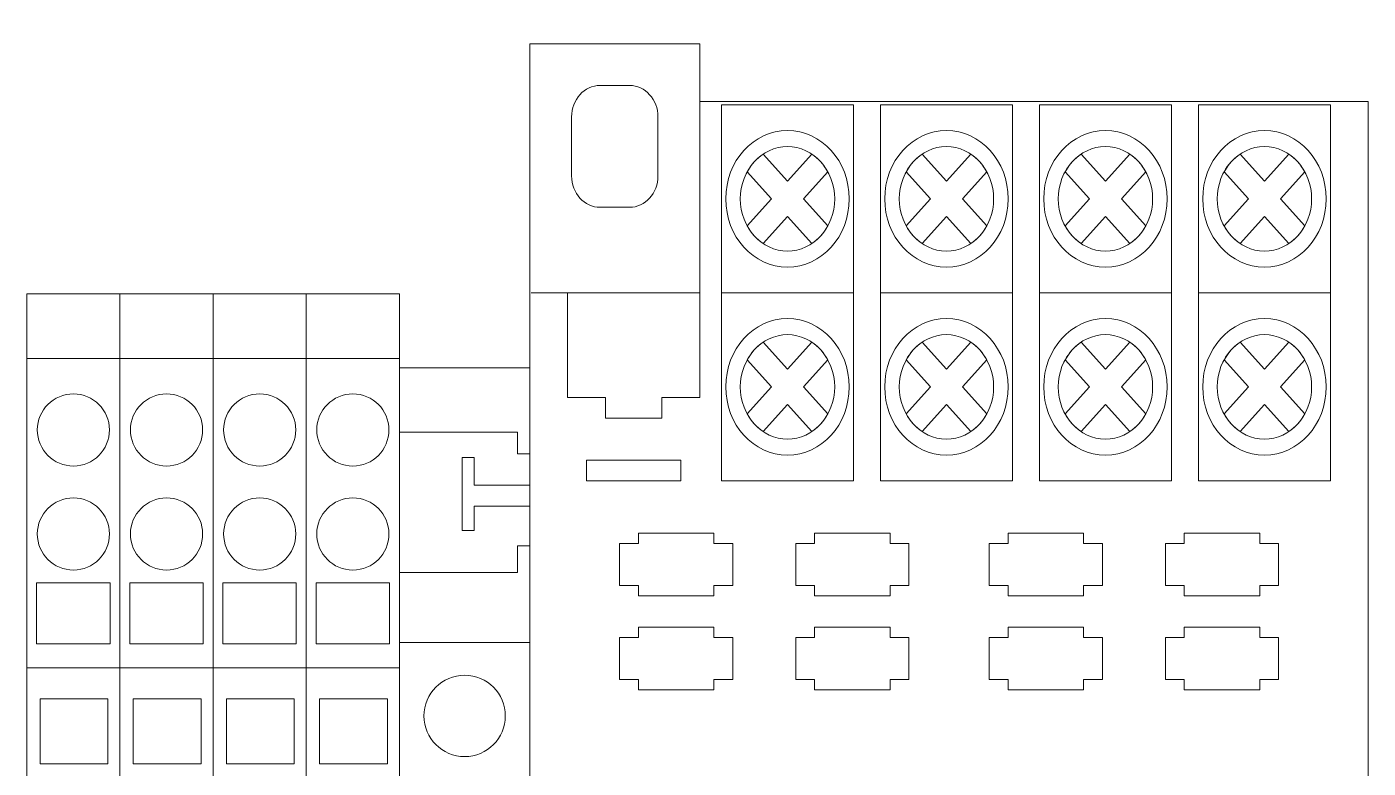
# Model space of a CAD drawing. Header units: inches. Extents: x 1904 to 4208, y 439 to 1413.
# Drawn here: x 3342.1 to 3414.1, y 899.1 to 938.9 of the extents above; entities that cross this region are included whole.
import ezdxf

# ---------------------------------------------------------------- set-up
doc = ezdxf.new("R2010")
doc.units = ezdxf.units.IN
doc.header["$MEASUREMENT"] = 0
doc.layers.get('0').update_dxf_attribs({"lineweight": 15})

msp = doc.modelspace()

# ---------------------------------------------------------------- hatches: boundary and pattern name
at = {"lineweight": 15}
h = msp.add_hatch(dxfattribs=at)
h.set_pattern_fill('ANSI31', color=0, scale=50)
h.set_pattern_definition([(45, (24.8556, 0), (-4.419417, 4.419417), [])])
h.paths.add_polyline_path([(3421.117, 836.478), (3131.218, 836.478), (3131.218, 811.386), (3421.117, 811.573)])
h.paths.add_polyline_path([(3446.117, 1119.689), (3426.132, 1119.689), (3426.132, 1136.189), (3421.117, 1136.189), (3421.117, 811.573), (3446.117, 811.573)])
h.paths.add_polyline_path([(3433.245, 1101.189), (3430.359, 1106.189), (3433.245, 1111.189), (3439.019, 1111.189), (3441.906, 1106.189), (3439.019, 1101.189)], flags=16)
h.paths.add_polyline_path([(3433.132, 1106.189, -1), (3439.132, 1106.189, -1)], flags=0)
h.paths.add_polyline_path([(3433.632, 1106.189, -1), (3438.632, 1106.189, -1)], flags=0)
h.paths.add_polyline_path([(3131.218, 1136.189), (3126.132, 1136.189), (3126.132, 1119.689), (3106.218, 1119.689), (3106.218, 811.386), (3131.218, 811.386), (3131.218, 836.478)])
h.paths.add_polyline_path([(3113.245, 1101.189), (3110.359, 1106.189), (3113.245, 1111.189), (3119.019, 1111.189), (3121.906, 1106.189), (3119.019, 1101.189)], flags=16)
h.paths.add_polyline_path([(3113.132, 1106.189, -1), (3119.132, 1106.189, -1)], flags=0)
h.paths.add_polyline_path([(3113.632, 1106.189, -1), (3118.632, 1106.189, -1)], flags=0)
h.paths.add_polyline_path([(3421.117, 982.002), (3131.218, 982.002), (3131.218, 956.91), (3421.117, 957.096)])
h.paths.add_polyline_path([(3421.117, 1136.189), (3131.218, 1136.189), (3131.218, 1111.097), (3421.117, 1111.284)])
h.paths.add_polyline_path([(3126.132, 1136.189), (3106.218, 1136.189), (3106.218, 1119.689), (3126.132, 1119.689)], flags=17)
h.paths.add_polyline_path([(3112.882, 1131.189, -1), (3119.382, 1131.189, -1)], flags=16)
h.paths.add_polyline_path([(3446.117, 1136.189), (3426.132, 1136.189), (3426.132, 1119.689), (3446.117, 1119.689)], flags=17)
h.paths.add_polyline_path([(3432.882, 1131.189, -1), (3439.382, 1131.189, -1)], flags=16)

# ---------------------------------------------------------------- linework, layer by layer
at = {"color": 0, "lineweight": 15}
for p, q in [((3342.117, 924.558), (3342.117, 871.597)), ((3347.117, 924.558), (3342.117, 924.558)), ((3347.117, 871.597), (3347.117, 924.558)), ((3347.117, 924.558), (3347.117, 871.597)), ((3352.117, 924.558), (3347.117, 924.558)), ((3352.117, 924.558), (3352.117, 871.597)), ((3357.117, 924.558), (3352.117, 924.558)), ((3352.117, 871.597), (3352.117, 924.558)), ((3357.117, 871.597), (3357.117, 924.558)), ((3357.117, 924.558), (3357.117, 871.597)), ((3362.117, 924.558), (3357.117, 924.558)), ((3362.117, 871.597), (3362.117, 924.558)), ((3342.117, 921.084), (3347.117, 921.084)), ((3347.117, 921.084), (3352.117, 921.084)), ((3352.117, 921.084), (3357.117, 921.084)), ((3357.117, 921.084), (3362.117, 921.084)), ((3352.117, 920.578), (3352.117, 875.578)), ((3362.117, 920.578), (3362.117, 875.578)), ((3369.117, 920.578), (3362.117, 920.578)), ((3369.117, 875.578), (3369.117, 920.578)), ((3368.447, 917.14), (3362.117, 917.14)), ((3368.447, 915.969), (3368.447, 917.14)), ((3369.117, 915.969), (3368.447, 915.969)), ((3342.117, 915.578), (3342.117, 880.578)), ((3352.117, 915.578), (3352.117, 880.578)), ((3366.133, 915.777), (3365.48, 915.777)), ((3365.48, 915.777), (3365.48, 911.863)), ((3366.133, 914.294), (3366.133, 915.777)), ((3367.319, 914.294), (3366.133, 914.294)), ((3369.117, 914.294), (3367.319, 914.294)), ((3366.133, 911.863), (3366.133, 913.168)), ((3366.133, 913.168), (3369.117, 913.168)), ((3365.48, 911.863), (3366.133, 911.863)), ((3369.117, 911.033), (3368.447, 911.033)), ((3368.447, 911.033), (3368.447, 909.61)), ((3368.447, 909.61), (3362.117, 909.61)), ((3362.117, 905.837), (3369.117, 905.837)), ((3342.117, 904.484), (3347.117, 904.484)), ((3347.117, 904.484), (3352.117, 904.484)), ((3352.117, 904.484), (3357.117, 904.484)), ((3357.117, 904.484), (3362.117, 904.484))]:
    msp.add_line(p, q, dxfattribs=at)
for points in [[(3342.64, 909.047), (3346.582, 909.047), (3346.582, 905.778), (3342.64, 905.778)], [(3347.64, 909.047), (3351.582, 909.047), (3351.582, 905.778), (3347.64, 905.778)], [(3352.64, 909.047), (3356.582, 909.047), (3356.582, 905.778), (3352.64, 905.778)], [(3357.64, 909.047), (3361.582, 909.047), (3361.582, 905.778), (3357.64, 905.778)], [(3342.831, 902.827), (3346.471, 902.827), (3346.471, 899.331), (3342.831, 899.331)], [(3347.831, 902.827), (3351.471, 902.827), (3351.471, 899.331), (3347.831, 899.331)], [(3352.831, 902.827), (3356.471, 902.827), (3356.471, 899.331), (3352.831, 899.331)], [(3357.831, 902.827), (3361.471, 902.827), (3361.471, 899.331), (3357.831, 899.331)]]:
    msp.add_lwpolyline(points, close=True, dxfattribs=at)
for centre, radius in [((3344.617, 917.253), 1.937), ((3349.617, 917.253), 1.937), ((3354.617, 917.253), 1.937), ((3359.617, 917.253), 1.937), ((3344.617, 911.669), 1.937), ((3349.617, 911.669), 1.937), ((3354.617, 911.669), 1.937), ((3359.617, 911.669), 1.937), ((3365.617, 901.905), 2.182)]:
    msp.add_circle(centre, radius, dxfattribs=at)
for points, knots in [([(3378.234, 934.874), (3378.234, 934.874), (3414.117, 934.874), (3414.117, 934.874), (3414.117, 934.874), (3414.117, 934.874), (3414.117, 862.571), (3414.117, 862.571), (3414.117, 862.571), (3414.117, 862.571), (3414.117, 859.473), (3414.117, 859.473), (3414.117, 859.473), (3414.117, 859.473), (3405.001, 859.473), (3405.001, 859.473), (3405.001, 859.473), (3405.001, 859.473), (3405.001, 862.571), (3405.001, 862.571), (3405.001, 862.571), (3405.001, 862.571), (3369.117, 862.571), (3369.117, 862.571), (3369.117, 862.571), (3369.117, 862.571), (3369.117, 925.578), (3369.117, 925.578), (3369.117, 925.578), (3369.117, 925.578), (3369.117, 934.874), (3369.117, 934.874), (3369.117, 934.874), (3369.117, 934.874), (3369.117, 937.973), (3369.117, 937.973), (3369.117, 937.973), (3369.117, 937.973), (3378.234, 937.973), (3378.234, 937.973), (3378.234, 937.973), (3378.234, 937.973), (3378.234, 934.874), (3378.234, 934.874)], [0, 0, 0, 0, 0.090909, 0.090909, 0.090909, 0.090909, 0.181818, 0.181818, 0.181818, 0.181818, 0.272727, 0.272727, 0.272727, 0.272727, 0.363636, 0.363636, 0.363636, 0.363636, 0.454545, 0.454545, 0.454545, 0.454545, 0.545455, 0.545455, 0.545455, 0.545455, 0.636364, 0.636364, 0.636364, 0.636364, 0.727273, 0.727273, 0.727273, 0.727273, 0.818182, 0.818182, 0.818182, 0.818182, 0.909091, 0.909091, 0.909091, 0.909091, 1, 1, 1, 1]), ([(3372.886, 935.744), (3372.886, 935.744), (3374.465, 935.744), (3374.465, 935.744), (3374.465, 935.744), (3375.306, 935.744), (3375.994, 934.983), (3375.994, 934.052), (3375.994, 934.052), (3375.994, 934.052), (3375.994, 930.893), (3375.994, 930.893), (3375.994, 930.893), (3375.994, 929.963), (3375.306, 929.201), (3374.465, 929.201), (3374.465, 929.201), (3374.465, 929.201), (3372.886, 929.201), (3372.886, 929.201), (3372.886, 929.201), (3372.045, 929.201), (3371.357, 929.963), (3371.357, 930.893), (3371.357, 930.893), (3371.357, 930.893), (3371.357, 934.052), (3371.357, 934.052), (3371.357, 934.052), (3371.357, 934.983), (3372.045, 935.744), (3372.886, 935.744), (3372.886, 935.744), (3372.886, 935.744), (3372.886, 935.744), (3372.886, 935.744)], [0, 0, 0, 0, 0.111111, 0.111111, 0.111111, 0.111111, 0.222222, 0.222222, 0.222222, 0.222222, 0.333333, 0.333333, 0.333333, 0.333333, 0.444444, 0.444444, 0.444444, 0.444444, 0.555556, 0.555556, 0.555556, 0.555556, 0.666667, 0.666667, 0.666667, 0.666667, 0.777778, 0.777778, 0.777778, 0.777778, 0.888889, 0.888889, 0.888889, 0.888889, 1, 1, 1, 1]), ([(3379.401, 934.703), (3379.401, 934.703), (3386.492, 934.703), (3386.492, 934.703), (3386.492, 934.703), (3386.492, 934.703), (3386.492, 924.61), (3386.492, 924.61), (3386.492, 924.61), (3386.492, 924.61), (3379.401, 924.61), (3379.401, 924.61), (3379.401, 924.61), (3379.401, 924.61), (3379.401, 934.703), (3379.401, 934.703)], [0, 0, 0, 0, 0.25, 0.25, 0.25, 0.25, 0.5, 0.5, 0.5, 0.5, 0.75, 0.75, 0.75, 0.75, 1, 1, 1, 1]), ([(3387.934, 934.703), (3387.934, 934.703), (3395.024, 934.703), (3395.024, 934.703), (3395.024, 934.703), (3395.024, 934.703), (3395.024, 924.61), (3395.024, 924.61), (3395.024, 924.61), (3395.024, 924.61), (3387.934, 924.61), (3387.934, 924.61), (3387.934, 924.61), (3387.934, 924.61), (3387.934, 934.703), (3387.934, 934.703)], [0, 0, 0, 0, 0.25, 0.25, 0.25, 0.25, 0.5, 0.5, 0.5, 0.5, 0.75, 0.75, 0.75, 0.75, 1, 1, 1, 1]), ([(3396.466, 934.703), (3396.466, 934.703), (3403.557, 934.703), (3403.557, 934.703), (3403.557, 934.703), (3403.557, 934.703), (3403.557, 924.61), (3403.557, 924.61), (3403.557, 924.61), (3403.557, 924.61), (3396.466, 924.61), (3396.466, 924.61), (3396.466, 924.61), (3396.466, 924.61), (3396.466, 934.703), (3396.466, 934.703)], [0, 0, 0, 0, 0.25, 0.25, 0.25, 0.25, 0.5, 0.5, 0.5, 0.5, 0.75, 0.75, 0.75, 0.75, 1, 1, 1, 1]), ([(3405.001, 934.703), (3405.001, 934.703), (3412.092, 934.703), (3412.092, 934.703), (3412.092, 934.703), (3412.092, 934.703), (3412.092, 924.61), (3412.092, 924.61), (3412.092, 924.61), (3412.092, 924.61), (3405.001, 924.61), (3405.001, 924.61), (3405.001, 924.61), (3405.001, 924.61), (3405.001, 934.703), (3405.001, 934.703)], [0, 0, 0, 0, 0.25, 0.25, 0.25, 0.25, 0.5, 0.5, 0.5, 0.5, 0.75, 0.75, 0.75, 0.75, 1, 1, 1, 1]), ([(3382.946, 933.325), (3384.772, 933.325), (3386.26, 931.677), (3386.26, 929.656), (3386.26, 929.656), (3386.26, 927.635), (3384.772, 925.986), (3382.946, 925.986), (3382.946, 925.986), (3381.121, 925.986), (3379.632, 927.635), (3379.632, 929.656), (3379.632, 929.656), (3379.632, 931.677), (3381.121, 933.325), (3382.946, 933.325), (3382.946, 933.325), (3382.946, 933.325), (3382.946, 933.325), (3382.946, 933.325)], [0, 0, 0, 0, 0.2, 0.2, 0.2, 0.2, 0.4, 0.4, 0.4, 0.4, 0.6, 0.6, 0.6, 0.6, 0.8, 0.8, 0.8, 0.8, 1, 1, 1, 1]), ([(3391.479, 933.325), (3393.304, 933.325), (3394.793, 931.677), (3394.793, 929.656), (3394.793, 929.656), (3394.793, 927.635), (3393.304, 925.986), (3391.479, 925.986), (3391.479, 925.986), (3389.654, 925.986), (3388.165, 927.635), (3388.165, 929.656), (3388.165, 929.656), (3388.165, 931.677), (3389.654, 933.325), (3391.479, 933.325), (3391.479, 933.325), (3391.479, 933.325), (3391.479, 933.325), (3391.479, 933.325)], [0, 0, 0, 0, 0.2, 0.2, 0.2, 0.2, 0.4, 0.4, 0.4, 0.4, 0.6, 0.6, 0.6, 0.6, 0.8, 0.8, 0.8, 0.8, 1, 1, 1, 1]), ([(3400.012, 933.325), (3401.837, 933.325), (3403.326, 931.677), (3403.326, 929.656), (3403.326, 929.656), (3403.326, 927.635), (3401.837, 925.986), (3400.012, 925.986), (3400.012, 925.986), (3398.186, 925.986), (3396.697, 927.635), (3396.697, 929.656), (3396.697, 929.656), (3396.697, 931.677), (3398.186, 933.325), (3400.012, 933.325), (3400.012, 933.325), (3400.012, 933.325), (3400.012, 933.325), (3400.012, 933.325)], [0, 0, 0, 0, 0.2, 0.2, 0.2, 0.2, 0.4, 0.4, 0.4, 0.4, 0.6, 0.6, 0.6, 0.6, 0.8, 0.8, 0.8, 0.8, 1, 1, 1, 1]), ([(3408.546, 933.325), (3410.372, 933.325), (3411.861, 931.677), (3411.861, 929.656), (3411.861, 929.656), (3411.861, 927.635), (3410.372, 925.986), (3408.546, 925.986), (3408.546, 925.986), (3406.721, 925.986), (3405.232, 927.635), (3405.232, 929.656), (3405.232, 929.656), (3405.232, 931.677), (3406.721, 933.325), (3408.546, 933.325), (3408.546, 933.325), (3408.546, 933.325), (3408.546, 933.325), (3408.546, 933.325)], [0, 0, 0, 0, 0.2, 0.2, 0.2, 0.2, 0.4, 0.4, 0.4, 0.4, 0.6, 0.6, 0.6, 0.6, 0.8, 0.8, 0.8, 0.8, 1, 1, 1, 1]), ([(3382.946, 932.46), (3384.341, 932.46), (3385.479, 931.2), (3385.479, 929.656), (3385.479, 929.656), (3385.479, 928.112), (3384.341, 926.852), (3382.946, 926.852), (3382.946, 926.852), (3381.552, 926.852), (3380.414, 928.112), (3380.414, 929.656), (3380.414, 929.656), (3380.414, 931.2), (3381.552, 932.46), (3382.946, 932.46), (3382.946, 932.46), (3382.946, 932.46), (3382.946, 932.46), (3382.946, 932.46)], [0, 0, 0, 0, 0.2, 0.2, 0.2, 0.2, 0.4, 0.4, 0.4, 0.4, 0.6, 0.6, 0.6, 0.6, 0.8, 0.8, 0.8, 0.8, 1, 1, 1, 1]), ([(3391.479, 932.46), (3392.874, 932.46), (3394.011, 931.2), (3394.011, 929.656), (3394.011, 929.656), (3394.011, 928.112), (3392.874, 926.852), (3391.479, 926.852), (3391.479, 926.852), (3390.084, 926.852), (3388.947, 928.112), (3388.947, 929.656), (3388.947, 929.656), (3388.947, 931.2), (3390.084, 932.46), (3391.479, 932.46), (3391.479, 932.46), (3391.479, 932.46), (3391.479, 932.46), (3391.479, 932.46)], [0, 0, 0, 0, 0.2, 0.2, 0.2, 0.2, 0.4, 0.4, 0.4, 0.4, 0.6, 0.6, 0.6, 0.6, 0.8, 0.8, 0.8, 0.8, 1, 1, 1, 1]), ([(3400.012, 932.46), (3401.407, 932.46), (3402.544, 931.2), (3402.544, 929.656), (3402.544, 929.656), (3402.544, 928.112), (3401.407, 926.852), (3400.012, 926.852), (3400.012, 926.852), (3398.617, 926.852), (3397.48, 928.112), (3397.48, 929.656), (3397.48, 929.656), (3397.48, 931.2), (3398.617, 932.46), (3400.012, 932.46), (3400.012, 932.46), (3400.012, 932.46), (3400.012, 932.46), (3400.012, 932.46)], [0, 0, 0, 0, 0.2, 0.2, 0.2, 0.2, 0.4, 0.4, 0.4, 0.4, 0.6, 0.6, 0.6, 0.6, 0.8, 0.8, 0.8, 0.8, 1, 1, 1, 1]), ([(3408.546, 932.46), (3409.941, 932.46), (3411.079, 931.2), (3411.079, 929.656), (3411.079, 929.656), (3411.079, 928.112), (3409.941, 926.852), (3408.546, 926.852), (3408.546, 926.852), (3407.152, 926.852), (3406.014, 928.112), (3406.014, 929.656), (3406.014, 929.656), (3406.014, 931.2), (3407.152, 932.46), (3408.546, 932.46)], [0, 0, 0, 0, 0.25, 0.25, 0.25, 0.25, 0.5, 0.5, 0.5, 0.5, 0.75, 0.75, 0.75, 0.75, 1, 1, 1, 1]), ([(3381.639, 932.056), (3381.639, 932.056), (3382.946, 930.608), (3382.946, 930.608), (3382.946, 930.608), (3382.946, 930.608), (3384.254, 932.055), (3384.254, 932.055), (3384.254, 932.055), (3384.605, 931.82), (3384.901, 931.492), (3385.113, 931.103), (3385.113, 931.103), (3385.113, 931.103), (3383.806, 929.656), (3383.806, 929.656), (3383.806, 929.656), (3383.806, 929.656), (3385.113, 928.209), (3385.113, 928.209), (3385.113, 928.209), (3384.9, 927.82), (3384.605, 927.493), (3384.254, 927.257), (3384.254, 927.257), (3384.254, 927.257), (3382.946, 928.705), (3382.946, 928.705), (3382.946, 928.705), (3382.946, 928.705), (3381.639, 927.257), (3381.639, 927.257), (3381.639, 927.257), (3381.288, 927.492), (3380.992, 927.82), (3380.78, 928.208), (3380.78, 928.208), (3380.78, 928.208), (3382.087, 929.656), (3382.087, 929.656), (3382.087, 929.656), (3382.087, 929.656), (3380.779, 931.104), (3380.779, 931.104), (3380.779, 931.104), (3380.992, 931.492), (3381.287, 931.82), (3381.639, 932.056), (3381.639, 932.056), (3381.639, 932.056), (3381.639, 932.056), (3381.639, 932.056)], [0, 0, 0, 0, 0.076923, 0.076923, 0.076923, 0.076923, 0.153846, 0.153846, 0.153846, 0.153846, 0.230769, 0.230769, 0.230769, 0.230769, 0.307692, 0.307692, 0.307692, 0.307692, 0.384615, 0.384615, 0.384615, 0.384615, 0.461538, 0.461538, 0.461538, 0.461538, 0.538462, 0.538462, 0.538462, 0.538462, 0.615385, 0.615385, 0.615385, 0.615385, 0.692308, 0.692308, 0.692308, 0.692308, 0.769231, 0.769231, 0.769231, 0.769231, 0.846154, 0.846154, 0.846154, 0.846154, 0.923077, 0.923077, 0.923077, 0.923077, 1, 1, 1, 1]), ([(3390.171, 932.056), (3390.171, 932.056), (3391.479, 930.608), (3391.479, 930.608), (3391.479, 930.608), (3391.479, 930.608), (3392.787, 932.055), (3392.787, 932.055), (3392.787, 932.055), (3393.138, 931.82), (3393.433, 931.492), (3393.646, 931.103), (3393.646, 931.103), (3393.646, 931.103), (3392.338, 929.656), (3392.338, 929.656), (3392.338, 929.656), (3392.338, 929.656), (3393.646, 928.209), (3393.646, 928.209), (3393.646, 928.209), (3393.433, 927.82), (3393.137, 927.493), (3392.786, 927.257), (3392.786, 927.257), (3392.786, 927.257), (3391.479, 928.705), (3391.479, 928.705), (3391.479, 928.705), (3391.479, 928.705), (3390.172, 927.257), (3390.172, 927.257), (3390.172, 927.257), (3389.821, 927.492), (3389.525, 927.82), (3389.312, 928.208), (3389.312, 928.208), (3389.312, 928.208), (3390.62, 929.656), (3390.62, 929.656), (3390.62, 929.656), (3390.62, 929.656), (3389.312, 931.104), (3389.312, 931.104), (3389.312, 931.104), (3389.525, 931.492), (3389.82, 931.82), (3390.171, 932.056), (3390.171, 932.056), (3390.171, 932.056), (3390.171, 932.056), (3390.171, 932.056)], [0, 0, 0, 0, 0.076923, 0.076923, 0.076923, 0.076923, 0.153846, 0.153846, 0.153846, 0.153846, 0.230769, 0.230769, 0.230769, 0.230769, 0.307692, 0.307692, 0.307692, 0.307692, 0.384615, 0.384615, 0.384615, 0.384615, 0.461538, 0.461538, 0.461538, 0.461538, 0.538462, 0.538462, 0.538462, 0.538462, 0.615385, 0.615385, 0.615385, 0.615385, 0.692308, 0.692308, 0.692308, 0.692308, 0.769231, 0.769231, 0.769231, 0.769231, 0.846154, 0.846154, 0.846154, 0.846154, 0.923077, 0.923077, 0.923077, 0.923077, 1, 1, 1, 1]), ([(3398.704, 932.056), (3398.704, 932.056), (3400.012, 930.608), (3400.012, 930.608), (3400.012, 930.608), (3400.012, 930.608), (3401.319, 932.055), (3401.319, 932.055), (3401.319, 932.055), (3401.67, 931.82), (3401.966, 931.492), (3402.179, 931.103), (3402.179, 931.103), (3402.179, 931.103), (3400.871, 929.656), (3400.871, 929.656), (3400.871, 929.656), (3400.871, 929.656), (3402.179, 928.209), (3402.179, 928.209), (3402.179, 928.209), (3401.965, 927.82), (3401.67, 927.493), (3401.319, 927.257), (3401.319, 927.257), (3401.319, 927.257), (3400.012, 928.705), (3400.012, 928.705), (3400.012, 928.705), (3400.012, 928.705), (3398.704, 927.257), (3398.704, 927.257), (3398.704, 927.257), (3398.353, 927.492), (3398.058, 927.82), (3397.845, 928.208), (3397.845, 928.208), (3397.845, 928.208), (3399.152, 929.656), (3399.152, 929.656), (3399.152, 929.656), (3399.152, 929.656), (3397.845, 931.104), (3397.845, 931.104), (3397.845, 931.104), (3398.058, 931.492), (3398.353, 931.82), (3398.704, 932.056), (3398.704, 932.056), (3398.704, 932.056), (3398.704, 932.056), (3398.704, 932.056)], [0, 0, 0, 0, 0.076923, 0.076923, 0.076923, 0.076923, 0.153846, 0.153846, 0.153846, 0.153846, 0.230769, 0.230769, 0.230769, 0.230769, 0.307692, 0.307692, 0.307692, 0.307692, 0.384615, 0.384615, 0.384615, 0.384615, 0.461538, 0.461538, 0.461538, 0.461538, 0.538462, 0.538462, 0.538462, 0.538462, 0.615385, 0.615385, 0.615385, 0.615385, 0.692308, 0.692308, 0.692308, 0.692308, 0.769231, 0.769231, 0.769231, 0.769231, 0.846154, 0.846154, 0.846154, 0.846154, 0.923077, 0.923077, 0.923077, 0.923077, 1, 1, 1, 1]), ([(3407.238, 932.056), (3407.238, 932.056), (3408.546, 930.608), (3408.546, 930.608), (3408.546, 930.608), (3408.546, 930.608), (3409.854, 932.055), (3409.854, 932.055), (3409.854, 932.055), (3410.205, 931.82), (3410.5, 931.492), (3410.714, 931.103), (3410.714, 931.103), (3410.714, 931.103), (3409.406, 929.656), (3409.406, 929.656), (3409.406, 929.656), (3409.406, 929.656), (3410.713, 928.209), (3410.713, 928.209), (3410.713, 928.209), (3410.5, 927.82), (3410.205, 927.493), (3409.854, 927.257), (3409.854, 927.257), (3409.854, 927.257), (3408.546, 928.705), (3408.546, 928.705), (3408.546, 928.705), (3408.546, 928.705), (3407.239, 927.257), (3407.239, 927.257), (3407.239, 927.257), (3406.888, 927.492), (3406.592, 927.82), (3406.38, 928.208), (3406.38, 928.208), (3406.38, 928.208), (3407.687, 929.656), (3407.687, 929.656), (3407.687, 929.656), (3407.687, 929.656), (3406.379, 931.104), (3406.379, 931.104), (3406.379, 931.104), (3406.592, 931.492), (3406.887, 931.82), (3407.238, 932.056), (3407.238, 932.056), (3407.238, 932.056), (3407.238, 932.056), (3407.238, 932.056)], [0, 0, 0, 0, 0.076923, 0.076923, 0.076923, 0.076923, 0.153846, 0.153846, 0.153846, 0.153846, 0.230769, 0.230769, 0.230769, 0.230769, 0.307692, 0.307692, 0.307692, 0.307692, 0.384615, 0.384615, 0.384615, 0.384615, 0.461538, 0.461538, 0.461538, 0.461538, 0.538462, 0.538462, 0.538462, 0.538462, 0.615385, 0.615385, 0.615385, 0.615385, 0.692308, 0.692308, 0.692308, 0.692308, 0.769231, 0.769231, 0.769231, 0.769231, 0.846154, 0.846154, 0.846154, 0.846154, 0.923077, 0.923077, 0.923077, 0.923077, 1, 1, 1, 1]), ([(3371.143, 924.61), (3371.143, 924.61), (3378.234, 924.61), (3378.234, 924.61), (3378.234, 924.61), (3378.234, 924.61), (3378.234, 919.002), (3378.234, 919.002), (3378.234, 919.002), (3378.234, 919.002), (3376.208, 919.002), (3376.208, 919.002), (3376.208, 919.002), (3376.208, 919.002), (3376.208, 917.881), (3376.208, 917.881), (3376.208, 917.881), (3376.208, 917.881), (3373.169, 917.881), (3373.169, 917.881), (3373.169, 917.881), (3373.169, 917.881), (3373.169, 919.002), (3373.169, 919.002), (3373.169, 919.002), (3373.169, 919.002), (3371.143, 919.002), (3371.143, 919.002), (3371.143, 919.002), (3371.143, 919.002), (3371.143, 924.61), (3371.143, 924.61)], [0, 0, 0, 0, 0.125, 0.125, 0.125, 0.125, 0.25, 0.25, 0.25, 0.25, 0.375, 0.375, 0.375, 0.375, 0.5, 0.5, 0.5, 0.5, 0.625, 0.625, 0.625, 0.625, 0.75, 0.75, 0.75, 0.75, 0.875, 0.875, 0.875, 0.875, 1, 1, 1, 1]), ([(3379.401, 924.61), (3379.401, 924.61), (3386.492, 924.61), (3386.492, 924.61), (3386.492, 924.61), (3386.492, 924.61), (3386.492, 914.517), (3386.492, 914.517), (3386.492, 914.517), (3386.492, 914.517), (3379.401, 914.517), (3379.401, 914.517), (3379.401, 914.517), (3379.401, 914.517), (3379.401, 924.61), (3379.401, 924.61)], [0, 0, 0, 0, 0.25, 0.25, 0.25, 0.25, 0.5, 0.5, 0.5, 0.5, 0.75, 0.75, 0.75, 0.75, 1, 1, 1, 1]), ([(3387.934, 924.61), (3387.934, 924.61), (3395.024, 924.61), (3395.024, 924.61), (3395.024, 924.61), (3395.024, 924.61), (3395.024, 914.517), (3395.024, 914.517), (3395.024, 914.517), (3395.024, 914.517), (3387.934, 914.517), (3387.934, 914.517), (3387.934, 914.517), (3387.934, 914.517), (3387.934, 924.61), (3387.934, 924.61)], [0, 0, 0, 0, 0.25, 0.25, 0.25, 0.25, 0.5, 0.5, 0.5, 0.5, 0.75, 0.75, 0.75, 0.75, 1, 1, 1, 1]), ([(3396.466, 924.61), (3396.466, 924.61), (3403.557, 924.61), (3403.557, 924.61), (3403.557, 924.61), (3403.557, 924.61), (3403.557, 914.517), (3403.557, 914.517), (3403.557, 914.517), (3403.557, 914.517), (3396.466, 914.517), (3396.466, 914.517), (3396.466, 914.517), (3396.466, 914.517), (3396.466, 924.61), (3396.466, 924.61)], [0, 0, 0, 0, 0.25, 0.25, 0.25, 0.25, 0.5, 0.5, 0.5, 0.5, 0.75, 0.75, 0.75, 0.75, 1, 1, 1, 1]), ([(3405.001, 924.61), (3405.001, 924.61), (3412.092, 924.61), (3412.092, 924.61), (3412.092, 924.61), (3412.092, 924.61), (3412.092, 914.517), (3412.092, 914.517), (3412.092, 914.517), (3412.092, 914.517), (3405.001, 914.517), (3405.001, 914.517), (3405.001, 914.517), (3405.001, 914.517), (3405.001, 924.61), (3405.001, 924.61)], [0, 0, 0, 0, 0.25, 0.25, 0.25, 0.25, 0.5, 0.5, 0.5, 0.5, 0.75, 0.75, 0.75, 0.75, 1, 1, 1, 1]), ([(3382.946, 923.232), (3384.772, 923.232), (3386.26, 921.584), (3386.26, 919.563), (3386.26, 919.563), (3386.26, 917.542), (3384.772, 915.894), (3382.946, 915.894), (3382.946, 915.894), (3381.121, 915.894), (3379.632, 917.542), (3379.632, 919.563), (3379.632, 919.563), (3379.632, 921.584), (3381.121, 923.232), (3382.946, 923.232), (3382.946, 923.232), (3382.946, 923.232), (3382.946, 923.232), (3382.946, 923.232)], [0, 0, 0, 0, 0.2, 0.2, 0.2, 0.2, 0.4, 0.4, 0.4, 0.4, 0.6, 0.6, 0.6, 0.6, 0.8, 0.8, 0.8, 0.8, 1, 1, 1, 1]), ([(3391.479, 923.232), (3393.304, 923.232), (3394.793, 921.584), (3394.793, 919.563), (3394.793, 919.563), (3394.793, 917.542), (3393.304, 915.894), (3391.479, 915.894), (3391.479, 915.894), (3389.654, 915.894), (3388.165, 917.542), (3388.165, 919.563), (3388.165, 919.563), (3388.165, 921.584), (3389.654, 923.232), (3391.479, 923.232), (3391.479, 923.232), (3391.479, 923.232), (3391.479, 923.232), (3391.479, 923.232)], [0, 0, 0, 0, 0.2, 0.2, 0.2, 0.2, 0.4, 0.4, 0.4, 0.4, 0.6, 0.6, 0.6, 0.6, 0.8, 0.8, 0.8, 0.8, 1, 1, 1, 1]), ([(3400.012, 923.232), (3401.837, 923.232), (3403.326, 921.584), (3403.326, 919.563), (3403.326, 919.563), (3403.326, 917.542), (3401.837, 915.894), (3400.012, 915.894), (3400.012, 915.894), (3398.186, 915.894), (3396.697, 917.542), (3396.697, 919.563), (3396.697, 919.563), (3396.697, 921.584), (3398.186, 923.232), (3400.012, 923.232), (3400.012, 923.232), (3400.012, 923.232), (3400.012, 923.232), (3400.012, 923.232)], [0, 0, 0, 0, 0.2, 0.2, 0.2, 0.2, 0.4, 0.4, 0.4, 0.4, 0.6, 0.6, 0.6, 0.6, 0.8, 0.8, 0.8, 0.8, 1, 1, 1, 1]), ([(3408.546, 923.232), (3410.372, 923.232), (3411.861, 921.584), (3411.861, 919.563), (3411.861, 919.563), (3411.861, 917.542), (3410.372, 915.894), (3408.546, 915.894), (3408.546, 915.894), (3406.721, 915.894), (3405.232, 917.542), (3405.232, 919.563), (3405.232, 919.563), (3405.232, 921.584), (3406.721, 923.232), (3408.546, 923.232)], [0, 0, 0, 0, 0.25, 0.25, 0.25, 0.25, 0.5, 0.5, 0.5, 0.5, 0.75, 0.75, 0.75, 0.75, 1, 1, 1, 1]), ([(3382.946, 922.367), (3384.341, 922.367), (3385.479, 921.107), (3385.479, 919.563), (3385.479, 919.563), (3385.479, 918.019), (3384.341, 916.759), (3382.946, 916.759), (3382.946, 916.759), (3381.552, 916.759), (3380.414, 918.019), (3380.414, 919.563), (3380.414, 919.563), (3380.414, 921.107), (3381.552, 922.367), (3382.946, 922.367), (3382.946, 922.367), (3382.946, 922.367), (3382.946, 922.367), (3382.946, 922.367)], [0, 0, 0, 0, 0.2, 0.2, 0.2, 0.2, 0.4, 0.4, 0.4, 0.4, 0.6, 0.6, 0.6, 0.6, 0.8, 0.8, 0.8, 0.8, 1, 1, 1, 1]), ([(3391.479, 922.367), (3392.874, 922.367), (3394.011, 921.107), (3394.011, 919.563), (3394.011, 919.563), (3394.011, 918.019), (3392.874, 916.759), (3391.479, 916.759), (3391.479, 916.759), (3390.084, 916.759), (3388.947, 918.019), (3388.947, 919.563), (3388.947, 919.563), (3388.947, 921.107), (3390.084, 922.367), (3391.479, 922.367), (3391.479, 922.367), (3391.479, 922.367), (3391.479, 922.367), (3391.479, 922.367)], [0, 0, 0, 0, 0.2, 0.2, 0.2, 0.2, 0.4, 0.4, 0.4, 0.4, 0.6, 0.6, 0.6, 0.6, 0.8, 0.8, 0.8, 0.8, 1, 1, 1, 1]), ([(3400.012, 922.367), (3401.407, 922.367), (3402.544, 921.107), (3402.544, 919.563), (3402.544, 919.563), (3402.544, 918.019), (3401.407, 916.759), (3400.012, 916.759), (3400.012, 916.759), (3398.617, 916.759), (3397.48, 918.019), (3397.48, 919.563), (3397.48, 919.563), (3397.48, 921.107), (3398.617, 922.367), (3400.012, 922.367), (3400.012, 922.367), (3400.012, 922.367), (3400.012, 922.367), (3400.012, 922.367)], [0, 0, 0, 0, 0.2, 0.2, 0.2, 0.2, 0.4, 0.4, 0.4, 0.4, 0.6, 0.6, 0.6, 0.6, 0.8, 0.8, 0.8, 0.8, 1, 1, 1, 1]), ([(3408.546, 922.367), (3409.941, 922.367), (3411.079, 921.107), (3411.079, 919.563), (3411.079, 919.563), (3411.079, 918.019), (3409.941, 916.759), (3408.546, 916.759), (3408.546, 916.759), (3407.152, 916.759), (3406.014, 918.019), (3406.014, 919.563), (3406.014, 919.563), (3406.014, 921.107), (3407.152, 922.367), (3408.546, 922.367), (3408.546, 922.367), (3408.546, 922.367), (3408.546, 922.367), (3408.546, 922.367)], [0, 0, 0, 0, 0.2, 0.2, 0.2, 0.2, 0.4, 0.4, 0.4, 0.4, 0.6, 0.6, 0.6, 0.6, 0.8, 0.8, 0.8, 0.8, 1, 1, 1, 1]), ([(3381.639, 921.963), (3381.639, 921.963), (3382.946, 920.515), (3382.946, 920.515), (3382.946, 920.515), (3382.946, 920.515), (3384.254, 921.962), (3384.254, 921.962), (3384.254, 921.962), (3384.605, 921.727), (3384.901, 921.399), (3385.113, 921.011), (3385.113, 921.011), (3385.113, 921.011), (3383.806, 919.563), (3383.806, 919.563), (3383.806, 919.563), (3383.806, 919.563), (3385.113, 918.116), (3385.113, 918.116), (3385.113, 918.116), (3384.9, 917.727), (3384.605, 917.4), (3384.254, 917.164), (3384.254, 917.164), (3384.254, 917.164), (3382.946, 918.612), (3382.946, 918.612), (3382.946, 918.612), (3382.946, 918.612), (3381.639, 917.164), (3381.639, 917.164), (3381.639, 917.164), (3381.288, 917.4), (3380.992, 917.727), (3380.78, 918.116), (3380.78, 918.116), (3380.78, 918.116), (3382.087, 919.563), (3382.087, 919.563), (3382.087, 919.563), (3382.087, 919.563), (3380.779, 921.011), (3380.779, 921.011), (3380.779, 921.011), (3380.992, 921.4), (3381.287, 921.727), (3381.639, 921.963), (3381.639, 921.963), (3381.639, 921.963), (3381.639, 921.963), (3381.639, 921.963)], [0, 0, 0, 0, 0.076923, 0.076923, 0.076923, 0.076923, 0.153846, 0.153846, 0.153846, 0.153846, 0.230769, 0.230769, 0.230769, 0.230769, 0.307692, 0.307692, 0.307692, 0.307692, 0.384615, 0.384615, 0.384615, 0.384615, 0.461538, 0.461538, 0.461538, 0.461538, 0.538462, 0.538462, 0.538462, 0.538462, 0.615385, 0.615385, 0.615385, 0.615385, 0.692308, 0.692308, 0.692308, 0.692308, 0.769231, 0.769231, 0.769231, 0.769231, 0.846154, 0.846154, 0.846154, 0.846154, 0.923077, 0.923077, 0.923077, 0.923077, 1, 1, 1, 1]), ([(3390.171, 921.963), (3390.171, 921.963), (3391.479, 920.515), (3391.479, 920.515), (3391.479, 920.515), (3391.479, 920.515), (3392.787, 921.962), (3392.787, 921.962), (3392.787, 921.962), (3393.138, 921.727), (3393.433, 921.399), (3393.646, 921.011), (3393.646, 921.011), (3393.646, 921.011), (3392.338, 919.563), (3392.338, 919.563), (3392.338, 919.563), (3392.338, 919.563), (3393.646, 918.116), (3393.646, 918.116), (3393.646, 918.116), (3393.433, 917.727), (3393.137, 917.4), (3392.786, 917.164), (3392.786, 917.164), (3392.786, 917.164), (3391.479, 918.612), (3391.479, 918.612), (3391.479, 918.612), (3391.479, 918.612), (3390.172, 917.164), (3390.172, 917.164), (3390.172, 917.164), (3389.821, 917.4), (3389.525, 917.727), (3389.312, 918.116), (3389.312, 918.116), (3389.312, 918.116), (3390.62, 919.563), (3390.62, 919.563), (3390.62, 919.563), (3390.62, 919.563), (3389.312, 921.011), (3389.312, 921.011), (3389.312, 921.011), (3389.525, 921.4), (3389.82, 921.727), (3390.171, 921.963), (3390.171, 921.963), (3390.171, 921.963), (3390.171, 921.963), (3390.171, 921.963)], [0, 0, 0, 0, 0.076923, 0.076923, 0.076923, 0.076923, 0.153846, 0.153846, 0.153846, 0.153846, 0.230769, 0.230769, 0.230769, 0.230769, 0.307692, 0.307692, 0.307692, 0.307692, 0.384615, 0.384615, 0.384615, 0.384615, 0.461538, 0.461538, 0.461538, 0.461538, 0.538462, 0.538462, 0.538462, 0.538462, 0.615385, 0.615385, 0.615385, 0.615385, 0.692308, 0.692308, 0.692308, 0.692308, 0.769231, 0.769231, 0.769231, 0.769231, 0.846154, 0.846154, 0.846154, 0.846154, 0.923077, 0.923077, 0.923077, 0.923077, 1, 1, 1, 1]), ([(3398.704, 921.963), (3398.704, 921.963), (3400.012, 920.515), (3400.012, 920.515), (3400.012, 920.515), (3400.012, 920.515), (3401.319, 921.962), (3401.319, 921.962), (3401.319, 921.962), (3401.67, 921.727), (3401.966, 921.399), (3402.179, 921.011), (3402.179, 921.011), (3402.179, 921.011), (3400.871, 919.563), (3400.871, 919.563), (3400.871, 919.563), (3400.871, 919.563), (3402.179, 918.116), (3402.179, 918.116), (3402.179, 918.116), (3401.965, 917.727), (3401.67, 917.4), (3401.319, 917.164), (3401.319, 917.164), (3401.319, 917.164), (3400.012, 918.612), (3400.012, 918.612), (3400.012, 918.612), (3400.012, 918.612), (3398.704, 917.164), (3398.704, 917.164), (3398.704, 917.164), (3398.353, 917.4), (3398.058, 917.727), (3397.845, 918.116), (3397.845, 918.116), (3397.845, 918.116), (3399.152, 919.563), (3399.152, 919.563), (3399.152, 919.563), (3399.152, 919.563), (3397.845, 921.011), (3397.845, 921.011), (3397.845, 921.011), (3398.058, 921.4), (3398.353, 921.727), (3398.704, 921.963), (3398.704, 921.963), (3398.704, 921.963), (3398.704, 921.963), (3398.704, 921.963)], [0, 0, 0, 0, 0.076923, 0.076923, 0.076923, 0.076923, 0.153846, 0.153846, 0.153846, 0.153846, 0.230769, 0.230769, 0.230769, 0.230769, 0.307692, 0.307692, 0.307692, 0.307692, 0.384615, 0.384615, 0.384615, 0.384615, 0.461538, 0.461538, 0.461538, 0.461538, 0.538462, 0.538462, 0.538462, 0.538462, 0.615385, 0.615385, 0.615385, 0.615385, 0.692308, 0.692308, 0.692308, 0.692308, 0.769231, 0.769231, 0.769231, 0.769231, 0.846154, 0.846154, 0.846154, 0.846154, 0.923077, 0.923077, 0.923077, 0.923077, 1, 1, 1, 1]), ([(3407.238, 921.963), (3407.238, 921.963), (3408.546, 920.515), (3408.546, 920.515), (3408.546, 920.515), (3408.546, 920.515), (3409.854, 921.962), (3409.854, 921.962), (3409.854, 921.962), (3410.205, 921.727), (3410.5, 921.399), (3410.714, 921.011), (3410.714, 921.011), (3410.714, 921.011), (3409.406, 919.563), (3409.406, 919.563), (3409.406, 919.563), (3409.406, 919.563), (3410.713, 918.116), (3410.713, 918.116), (3410.713, 918.116), (3410.5, 917.727), (3410.205, 917.4), (3409.854, 917.164), (3409.854, 917.164), (3409.854, 917.164), (3408.546, 918.612), (3408.546, 918.612), (3408.546, 918.612), (3408.546, 918.612), (3407.239, 917.164), (3407.239, 917.164), (3407.239, 917.164), (3406.888, 917.4), (3406.592, 917.727), (3406.38, 918.116), (3406.38, 918.116), (3406.38, 918.116), (3407.687, 919.563), (3407.687, 919.563), (3407.687, 919.563), (3407.687, 919.563), (3406.379, 921.011), (3406.379, 921.011), (3406.379, 921.011), (3406.592, 921.4), (3406.887, 921.727), (3407.238, 921.963), (3407.238, 921.963), (3407.238, 921.963), (3407.238, 921.963), (3407.238, 921.963)], [0, 0, 0, 0, 0.076923, 0.076923, 0.076923, 0.076923, 0.153846, 0.153846, 0.153846, 0.153846, 0.230769, 0.230769, 0.230769, 0.230769, 0.307692, 0.307692, 0.307692, 0.307692, 0.384615, 0.384615, 0.384615, 0.384615, 0.461538, 0.461538, 0.461538, 0.461538, 0.538462, 0.538462, 0.538462, 0.538462, 0.615385, 0.615385, 0.615385, 0.615385, 0.692308, 0.692308, 0.692308, 0.692308, 0.769231, 0.769231, 0.769231, 0.769231, 0.846154, 0.846154, 0.846154, 0.846154, 0.923077, 0.923077, 0.923077, 0.923077, 1, 1, 1, 1]), ([(3377.221, 914.517), (3377.221, 914.517), (3372.156, 914.517), (3372.156, 914.517), (3372.156, 914.517), (3372.156, 914.517), (3372.156, 915.638), (3372.156, 915.638), (3372.156, 915.638), (3372.156, 915.638), (3377.221, 915.638), (3377.221, 915.638), (3377.221, 915.638), (3377.221, 915.638), (3377.221, 914.517), (3377.221, 914.517)], [0, 0, 0, 0, 0.25, 0.25, 0.25, 0.25, 0.5, 0.5, 0.5, 0.5, 0.75, 0.75, 0.75, 0.75, 1, 1, 1, 1]), ([(3373.929, 908.91), (3373.929, 908.91), (3373.929, 911.153), (3373.929, 911.153), (3373.929, 911.153), (3373.929, 911.153), (3374.942, 911.153), (3374.942, 911.153), (3374.942, 911.153), (3374.942, 911.153), (3374.942, 911.714), (3374.942, 911.714), (3374.942, 911.714), (3374.942, 911.714), (3378.993, 911.714), (3378.993, 911.714), (3378.993, 911.714), (3378.993, 911.714), (3378.993, 911.153), (3378.993, 911.153), (3378.993, 911.153), (3378.993, 911.153), (3380.006, 911.153), (3380.006, 911.153), (3380.006, 911.153), (3380.006, 911.153), (3380.006, 908.91), (3380.006, 908.91), (3380.006, 908.91), (3380.006, 908.91), (3378.993, 908.91), (3378.993, 908.91), (3378.993, 908.91), (3378.993, 908.91), (3378.993, 908.349), (3378.993, 908.349), (3378.993, 908.349), (3378.993, 908.349), (3374.942, 908.349), (3374.942, 908.349), (3374.942, 908.349), (3374.942, 908.349), (3374.942, 908.91), (3374.942, 908.91), (3374.942, 908.91), (3374.942, 908.91), (3373.929, 908.91), (3373.929, 908.91)], [0, 0, 0, 0, 0.083333, 0.083333, 0.083333, 0.083333, 0.166667, 0.166667, 0.166667, 0.166667, 0.25, 0.25, 0.25, 0.25, 0.333333, 0.333333, 0.333333, 0.333333, 0.416667, 0.416667, 0.416667, 0.416667, 0.5, 0.5, 0.5, 0.5, 0.583333, 0.583333, 0.583333, 0.583333, 0.666667, 0.666667, 0.666667, 0.666667, 0.75, 0.75, 0.75, 0.75, 0.833333, 0.833333, 0.833333, 0.833333, 0.916667, 0.916667, 0.916667, 0.916667, 1, 1, 1, 1]), ([(3383.386, 908.91), (3383.386, 908.91), (3383.386, 911.153), (3383.386, 911.153), (3383.386, 911.153), (3383.386, 911.153), (3384.399, 911.153), (3384.399, 911.153), (3384.399, 911.153), (3384.399, 911.153), (3384.399, 911.714), (3384.399, 911.714), (3384.399, 911.714), (3384.399, 911.714), (3388.451, 911.714), (3388.451, 911.714), (3388.451, 911.714), (3388.451, 911.714), (3388.451, 911.153), (3388.451, 911.153), (3388.451, 911.153), (3388.451, 911.153), (3389.464, 911.153), (3389.464, 911.153), (3389.464, 911.153), (3389.464, 911.153), (3389.464, 908.91), (3389.464, 908.91), (3389.464, 908.91), (3389.464, 908.91), (3388.451, 908.91), (3388.451, 908.91), (3388.451, 908.91), (3388.451, 908.91), (3388.451, 908.349), (3388.451, 908.349), (3388.451, 908.349), (3388.451, 908.349), (3384.399, 908.349), (3384.399, 908.349), (3384.399, 908.349), (3384.399, 908.349), (3384.399, 908.91), (3384.399, 908.91), (3384.399, 908.91), (3384.399, 908.91), (3383.386, 908.91), (3383.386, 908.91)], [0, 0, 0, 0, 0.083333, 0.083333, 0.083333, 0.083333, 0.166667, 0.166667, 0.166667, 0.166667, 0.25, 0.25, 0.25, 0.25, 0.333333, 0.333333, 0.333333, 0.333333, 0.416667, 0.416667, 0.416667, 0.416667, 0.5, 0.5, 0.5, 0.5, 0.583333, 0.583333, 0.583333, 0.583333, 0.666667, 0.666667, 0.666667, 0.666667, 0.75, 0.75, 0.75, 0.75, 0.833333, 0.833333, 0.833333, 0.833333, 0.916667, 0.916667, 0.916667, 0.916667, 1, 1, 1, 1]), ([(3393.769, 908.91), (3393.769, 908.91), (3393.769, 911.153), (3393.769, 911.153), (3393.769, 911.153), (3393.769, 911.153), (3394.782, 911.153), (3394.782, 911.153), (3394.782, 911.153), (3394.782, 911.153), (3394.782, 911.714), (3394.782, 911.714), (3394.782, 911.714), (3394.782, 911.714), (3398.834, 911.714), (3398.834, 911.714), (3398.834, 911.714), (3398.834, 911.714), (3398.834, 911.153), (3398.834, 911.153), (3398.834, 911.153), (3398.834, 911.153), (3399.847, 911.153), (3399.847, 911.153), (3399.847, 911.153), (3399.847, 911.153), (3399.847, 908.91), (3399.847, 908.91), (3399.847, 908.91), (3399.847, 908.91), (3398.834, 908.91), (3398.834, 908.91), (3398.834, 908.91), (3398.834, 908.91), (3398.834, 908.349), (3398.834, 908.349), (3398.834, 908.349), (3398.834, 908.349), (3394.782, 908.349), (3394.782, 908.349), (3394.782, 908.349), (3394.782, 908.349), (3394.782, 908.91), (3394.782, 908.91), (3394.782, 908.91), (3394.782, 908.91), (3393.769, 908.91), (3393.769, 908.91)], [0, 0, 0, 0, 0.083333, 0.083333, 0.083333, 0.083333, 0.166667, 0.166667, 0.166667, 0.166667, 0.25, 0.25, 0.25, 0.25, 0.333333, 0.333333, 0.333333, 0.333333, 0.416667, 0.416667, 0.416667, 0.416667, 0.5, 0.5, 0.5, 0.5, 0.583333, 0.583333, 0.583333, 0.583333, 0.666667, 0.666667, 0.666667, 0.666667, 0.75, 0.75, 0.75, 0.75, 0.833333, 0.833333, 0.833333, 0.833333, 0.916667, 0.916667, 0.916667, 0.916667, 1, 1, 1, 1]), ([(3403.228, 908.91), (3403.228, 908.91), (3403.228, 911.153), (3403.228, 911.153), (3403.228, 911.153), (3403.228, 911.153), (3404.241, 911.153), (3404.241, 911.153), (3404.241, 911.153), (3404.241, 911.153), (3404.241, 911.714), (3404.241, 911.714), (3404.241, 911.714), (3404.241, 911.714), (3408.293, 911.714), (3408.293, 911.714), (3408.293, 911.714), (3408.293, 911.714), (3408.293, 911.153), (3408.293, 911.153), (3408.293, 911.153), (3408.293, 911.153), (3409.306, 911.153), (3409.306, 911.153), (3409.306, 911.153), (3409.306, 911.153), (3409.306, 908.91), (3409.306, 908.91), (3409.306, 908.91), (3409.306, 908.91), (3408.293, 908.91), (3408.293, 908.91), (3408.293, 908.91), (3408.293, 908.91), (3408.293, 908.349), (3408.293, 908.349), (3408.293, 908.349), (3408.293, 908.349), (3404.241, 908.349), (3404.241, 908.349), (3404.241, 908.349), (3404.241, 908.349), (3404.241, 908.91), (3404.241, 908.91), (3404.241, 908.91), (3404.241, 908.91), (3403.228, 908.91), (3403.228, 908.91)], [0, 0, 0, 0, 0.083333, 0.083333, 0.083333, 0.083333, 0.166667, 0.166667, 0.166667, 0.166667, 0.25, 0.25, 0.25, 0.25, 0.333333, 0.333333, 0.333333, 0.333333, 0.416667, 0.416667, 0.416667, 0.416667, 0.5, 0.5, 0.5, 0.5, 0.583333, 0.583333, 0.583333, 0.583333, 0.666667, 0.666667, 0.666667, 0.666667, 0.75, 0.75, 0.75, 0.75, 0.833333, 0.833333, 0.833333, 0.833333, 0.916667, 0.916667, 0.916667, 0.916667, 1, 1, 1, 1]), ([(3373.929, 903.864), (3373.929, 903.864), (3373.929, 906.106), (3373.929, 906.106), (3373.929, 906.106), (3373.929, 906.106), (3374.942, 906.106), (3374.942, 906.106), (3374.942, 906.106), (3374.942, 906.106), (3374.942, 906.667), (3374.942, 906.667), (3374.942, 906.667), (3374.942, 906.667), (3378.993, 906.667), (3378.993, 906.667), (3378.993, 906.667), (3378.993, 906.667), (3378.993, 906.106), (3378.993, 906.106), (3378.993, 906.106), (3378.993, 906.106), (3380.006, 906.106), (3380.006, 906.106), (3380.006, 906.106), (3380.006, 906.106), (3380.006, 903.864), (3380.006, 903.864), (3380.006, 903.864), (3380.006, 903.864), (3378.993, 903.864), (3378.993, 903.864), (3378.993, 903.864), (3378.993, 903.864), (3378.993, 903.303), (3378.993, 903.303), (3378.993, 903.303), (3378.993, 903.303), (3374.942, 903.303), (3374.942, 903.303), (3374.942, 903.303), (3374.942, 903.303), (3374.942, 903.864), (3374.942, 903.864), (3374.942, 903.864), (3374.942, 903.864), (3373.929, 903.864), (3373.929, 903.864)], [0, 0, 0, 0, 0.083333, 0.083333, 0.083333, 0.083333, 0.166667, 0.166667, 0.166667, 0.166667, 0.25, 0.25, 0.25, 0.25, 0.333333, 0.333333, 0.333333, 0.333333, 0.416667, 0.416667, 0.416667, 0.416667, 0.5, 0.5, 0.5, 0.5, 0.583333, 0.583333, 0.583333, 0.583333, 0.666667, 0.666667, 0.666667, 0.666667, 0.75, 0.75, 0.75, 0.75, 0.833333, 0.833333, 0.833333, 0.833333, 0.916667, 0.916667, 0.916667, 0.916667, 1, 1, 1, 1]), ([(3383.386, 903.864), (3383.386, 903.864), (3383.386, 906.106), (3383.386, 906.106), (3383.386, 906.106), (3383.386, 906.106), (3384.399, 906.106), (3384.399, 906.106), (3384.399, 906.106), (3384.399, 906.106), (3384.399, 906.667), (3384.399, 906.667), (3384.399, 906.667), (3384.399, 906.667), (3388.451, 906.667), (3388.451, 906.667), (3388.451, 906.667), (3388.451, 906.667), (3388.451, 906.106), (3388.451, 906.106), (3388.451, 906.106), (3388.451, 906.106), (3389.464, 906.106), (3389.464, 906.106), (3389.464, 906.106), (3389.464, 906.106), (3389.464, 903.864), (3389.464, 903.864), (3389.464, 903.864), (3389.464, 903.864), (3388.451, 903.864), (3388.451, 903.864), (3388.451, 903.864), (3388.451, 903.864), (3388.451, 903.303), (3388.451, 903.303), (3388.451, 903.303), (3388.451, 903.303), (3384.399, 903.303), (3384.399, 903.303), (3384.399, 903.303), (3384.399, 903.303), (3384.399, 903.864), (3384.399, 903.864), (3384.399, 903.864), (3384.399, 903.864), (3383.386, 903.864), (3383.386, 903.864)], [0, 0, 0, 0, 0.083333, 0.083333, 0.083333, 0.083333, 0.166667, 0.166667, 0.166667, 0.166667, 0.25, 0.25, 0.25, 0.25, 0.333333, 0.333333, 0.333333, 0.333333, 0.416667, 0.416667, 0.416667, 0.416667, 0.5, 0.5, 0.5, 0.5, 0.583333, 0.583333, 0.583333, 0.583333, 0.666667, 0.666667, 0.666667, 0.666667, 0.75, 0.75, 0.75, 0.75, 0.833333, 0.833333, 0.833333, 0.833333, 0.916667, 0.916667, 0.916667, 0.916667, 1, 1, 1, 1]), ([(3393.769, 903.864), (3393.769, 903.864), (3393.769, 906.106), (3393.769, 906.106), (3393.769, 906.106), (3393.769, 906.106), (3394.782, 906.106), (3394.782, 906.106), (3394.782, 906.106), (3394.782, 906.106), (3394.782, 906.667), (3394.782, 906.667), (3394.782, 906.667), (3394.782, 906.667), (3398.834, 906.667), (3398.834, 906.667), (3398.834, 906.667), (3398.834, 906.667), (3398.834, 906.106), (3398.834, 906.106), (3398.834, 906.106), (3398.834, 906.106), (3399.847, 906.106), (3399.847, 906.106), (3399.847, 906.106), (3399.847, 906.106), (3399.847, 903.864), (3399.847, 903.864), (3399.847, 903.864), (3399.847, 903.864), (3398.834, 903.864), (3398.834, 903.864), (3398.834, 903.864), (3398.834, 903.864), (3398.834, 903.303), (3398.834, 903.303), (3398.834, 903.303), (3398.834, 903.303), (3394.782, 903.303), (3394.782, 903.303), (3394.782, 903.303), (3394.782, 903.303), (3394.782, 903.864), (3394.782, 903.864), (3394.782, 903.864), (3394.782, 903.864), (3393.769, 903.864), (3393.769, 903.864)], [0, 0, 0, 0, 0.083333, 0.083333, 0.083333, 0.083333, 0.166667, 0.166667, 0.166667, 0.166667, 0.25, 0.25, 0.25, 0.25, 0.333333, 0.333333, 0.333333, 0.333333, 0.416667, 0.416667, 0.416667, 0.416667, 0.5, 0.5, 0.5, 0.5, 0.583333, 0.583333, 0.583333, 0.583333, 0.666667, 0.666667, 0.666667, 0.666667, 0.75, 0.75, 0.75, 0.75, 0.833333, 0.833333, 0.833333, 0.833333, 0.916667, 0.916667, 0.916667, 0.916667, 1, 1, 1, 1]), ([(3403.228, 903.864), (3403.228, 903.864), (3403.228, 906.106), (3403.228, 906.106), (3403.228, 906.106), (3403.228, 906.106), (3404.241, 906.106), (3404.241, 906.106), (3404.241, 906.106), (3404.241, 906.106), (3404.241, 906.667), (3404.241, 906.667), (3404.241, 906.667), (3404.241, 906.667), (3408.293, 906.667), (3408.293, 906.667), (3408.293, 906.667), (3408.293, 906.667), (3408.293, 906.106), (3408.293, 906.106), (3408.293, 906.106), (3408.293, 906.106), (3409.306, 906.106), (3409.306, 906.106), (3409.306, 906.106), (3409.306, 906.106), (3409.306, 903.864), (3409.306, 903.864), (3409.306, 903.864), (3409.306, 903.864), (3408.293, 903.864), (3408.293, 903.864), (3408.293, 903.864), (3408.293, 903.864), (3408.293, 903.303), (3408.293, 903.303), (3408.293, 903.303), (3408.293, 903.303), (3404.241, 903.303), (3404.241, 903.303), (3404.241, 903.303), (3404.241, 903.303), (3404.241, 903.864), (3404.241, 903.864), (3404.241, 903.864), (3404.241, 903.864), (3403.228, 903.864), (3403.228, 903.864)], [0, 0, 0, 0, 0.083333, 0.083333, 0.083333, 0.083333, 0.166667, 0.166667, 0.166667, 0.166667, 0.25, 0.25, 0.25, 0.25, 0.333333, 0.333333, 0.333333, 0.333333, 0.416667, 0.416667, 0.416667, 0.416667, 0.5, 0.5, 0.5, 0.5, 0.583333, 0.583333, 0.583333, 0.583333, 0.666667, 0.666667, 0.666667, 0.666667, 0.75, 0.75, 0.75, 0.75, 0.833333, 0.833333, 0.833333, 0.833333, 0.916667, 0.916667, 0.916667, 0.916667, 1, 1, 1, 1])]:
    msp.add_open_spline(points, degree=3, knots=knots, dxfattribs=at)
for points in [[(3378.233, 924.61), (3378.233, 924.61), (3378.233, 936.088), (3378.233, 936.088)], [(3369.185, 924.61), (3369.185, 924.61), (3377.852, 924.61), (3377.852, 924.61)]]:
    msp.add_open_spline(points, degree=3, dxfattribs=at)

doc.saveas('drawing.dxf')
